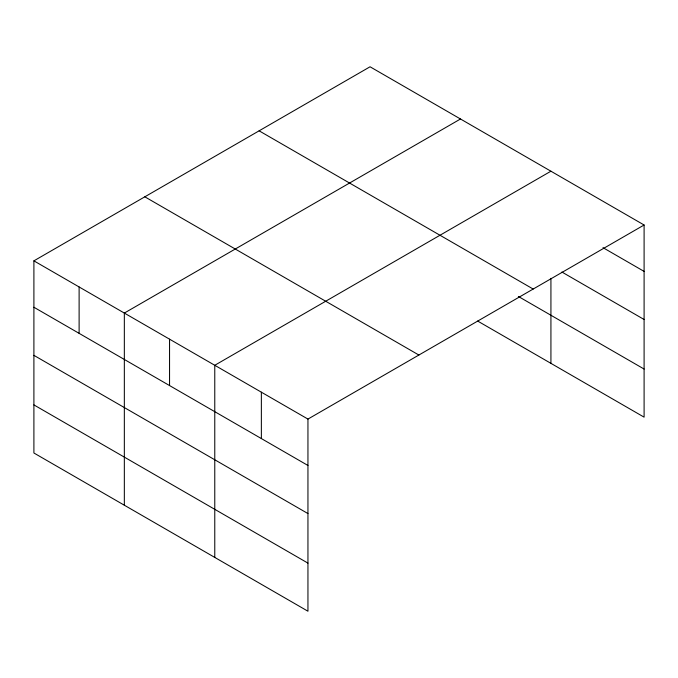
<?xml version="1.0" encoding="UTF-8"?>
<svg xmlns="http://www.w3.org/2000/svg" width="678" height="678" viewBox="0 0 678 678"><rect width="100%" height="100%" fill="white"/><g stroke="black" fill="none" stroke-linecap="round" stroke-linejoin="round"><path stroke-width="1.02" d="M477.668 321.058L644.1 417.148L644.1 225.003L370.052 66.783L33.9 260.852L33.9 452.997L307.948 611.217L307.948 419.08L33.9 260.852M460.489 118.997L124.337 313.067L124.337 505.212M550.926 171.203L214.773 365.281L214.773 557.426M307.948 419.08L644.1 225.003M602.996 247.656L644.1 271.395M561.884 272.022L644.1 319.491M259.123 130.829L533.171 289.048M518.365 296.456L644.1 369.044M144.829 196.815L418.877 355.035M33.9 307.244L307.948 465.464M33.9 355.348L307.948 513.568M33.9 404.902L307.948 563.121M550.926 278.344L550.926 363.349M261.361 392.181L261.361 438.573M169.551 339.178L169.551 385.57M79.114 286.964L79.114 333.356"/></g></svg>
